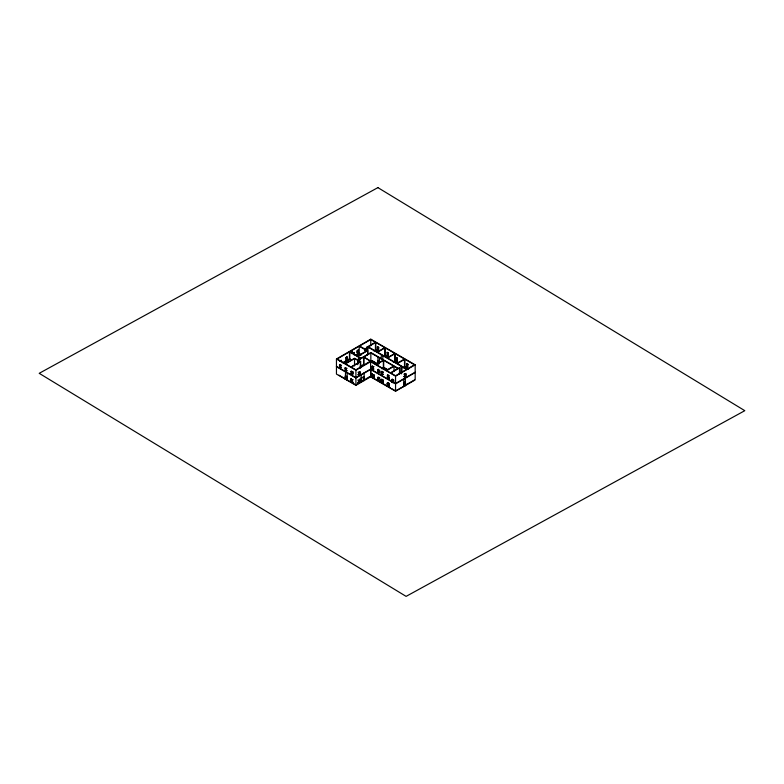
<?xml version="1.0" encoding="UTF-8"?>
<svg xmlns="http://www.w3.org/2000/svg" width="784" height="784" viewBox="0 0 784 784"><rect width="100%" height="100%" fill="white"/><g stroke="black" fill="none" stroke-linecap="round" stroke-linejoin="round"><path stroke-width="1.18" d="M336.454 358.984L370.763 339.168L415.177 364.815L415.177 379.917L395.557 391.245L370.607 376.839L355.907 385.326L336.454 374.086L336.454 358.984L355.907 370.215L370.607 361.738L395.557 376.144L415.177 364.815M349.448 351.849L337.1 358.984L345.166 363.649L354.535 358.239L357.769 360.101L360.758 358.376L349.448 351.849L349.448 359.219L343.274 362.786M349.772 359.033L349.772 351.663L352.192 350.644L352.192 352.741M351.869 353.613L351.869 350.458L359.219 346.214L366.971 350.683L357.524 356.142L349.772 351.663M352.918 353.114L354.211 352.369L354.211 354.789M353.025 353.172L354.113 352.535L354.113 354.731M358.308 350.115L357.22 350.742L357.22 352.937M339.923 360.993L341.216 360.248M340.021 361.052L341.109 360.415M345.832 357.69L346.93 357.063L346.93 359.248M367.618 354.897L367.618 350.683L364.55 348.919L365.275 348.498L364.227 348.733L359.542 346.028L370.763 339.541L375.448 342.245L375.448 349.987M366.569 350.536L366.569 347.381L375.448 342.245M366.569 347.381L367.863 347.008L401.526 366.442L401.526 373.125M384.817 347.655L375.771 342.432L368.186 346.822L377.222 352.036L384.817 347.655L384.817 355.025M342.686 362.747L349.968 358.543M357.249 354.339L359.327 353.143M364.531 350.144L367.647 348.341M341.452 367.559L339.521 367.186L339.521 364.766L340.168 364.393L340.168 366.814M356.073 355.397L359.219 353.574L361.159 354.691M365.491 349.958L367.725 348.664M344.088 362.688L348.076 360.385M356.269 355.652L358.239 354.515M341.452 365.138L340.707 365.569L339.619 364.942L340.266 364.57L340.266 366.755L339.521 367.186M367.618 350.683L357.847 356.328L361.081 358.19L370.842 352.555L398.223 368.353L399.83 367.794L399.83 373.057M360.346 361.591L354.535 358.611L345.489 363.835L350.987 367L360.346 361.591L360.346 367.912M358.494 356.7L358.249 363.355M340.707 367.765L341.354 367.392M360.111 357.631L359.787 359.925M366.892 354.927L367.863 354.368L367.863 347.008M373.87 350.899L375.771 349.801L378.79 351.546M360.669 361.591L351.144 367.098L355.907 369.842L370.44 361.081L363.58 357.122L358.249 360.199L360.669 361.591L360.669 367.912M363.903 364.295L363.903 356.936L370.842 352.927L383.366 360.15L383.366 367.52M347.028 370.783L345.087 370.411L345.087 367.98L345.734 367.608L345.734 370.028M345.832 367.784L345.185 368.157L346.283 368.784L347.028 368.353M345.087 370.411L345.832 369.979M394.832 353.437L385.14 347.841L377.545 352.222L387.237 357.818L394.832 353.437L394.832 360.807M346.93 370.607L346.283 370.979L346.283 368.784M345.577 371.616L345.254 379.172L345.577 375.83M347.185 372.547L347.185 379.917M352.173 372.184L352.173 374.38L352.82 374.007L352.82 371.812L351.085 371.557L352.173 372.184L352.918 371.753L352.918 374.184L352.271 374.556L350.987 373.811L350.987 371.381L351.634 371.008M361.081 365.56L362.041 365.373M360.15 366.471L363.58 364.482L363.58 357.122M381.426 354.466L381.102 358.856M377.957 356.651L377.957 364.021M345.45 375.928L345.45 379.289L345.45 375.928L346.989 376.447M350.987 373.811L351.732 373.38M383.043 355.397L382.719 359.787M379.564 357.582L379.24 363.031M383.239 356.308L385.14 355.211L388.041 356.887M346.783 377.447L344.842 378.564L345.773 379.103M381.622 358.592L382.837 359.288M377.829 364.325L378.153 360.777L378.153 363.021M358.651 375.066L359.944 374.321L359.944 371.9L358.651 372.645L358.651 375.066L358.004 374.693M359.846 374.262L359.846 372.077L358.758 372.704L358.004 372.273M377.829 360.963L379.368 361.483M372.547 365.932L372.547 368.353L373.831 369.097L373.184 369.47L371.9 368.725L371.9 366.304L373.831 366.677L373.086 367.108L371.998 366.481L373.733 366.736M353.114 382.406L352.467 382.778L350.85 381.847L350.85 379.044L351.497 378.672M383.366 360.15L375.938 364.442L363.903 356.936M404.515 359.033L395.146 353.623L387.561 358.004L396.929 363.413L404.515 359.033L404.515 366.393M350.948 381.788L350.948 379.221L351.595 378.848M383.69 360.336L376.261 364.629L386.267 370.411L393.695 366.118L383.69 360.336L383.69 367.706L387.688 370.019M350.948 379.221L352.369 380.034L353.114 379.603M371.9 368.725L372.645 368.294M350.85 381.847L351.595 381.416M373.733 368.921L373.086 369.303L373.086 367.108M353.016 382.229L352.369 382.602L352.369 380.034M360.111 379.544L358.494 380.475L358.494 383.268L357.847 382.896L359.464 381.965L360.111 382.337L360.111 379.544L359.464 379.172M361.404 378.427C366.589 372.478 362.972 387.159 364.148 377.035M360.003 382.278L360.003 379.721L358.592 380.534L357.847 380.103M377.81 372.028L377.81 369.832L378.897 370.46L379.652 370.028L379.652 372.459L377.712 372.086L377.712 369.656L378.358 369.284M377.81 369.832L378.456 369.46M371.861 376.888L371.861 374.331L373.282 375.144L374.027 374.713L374.027 377.506L373.38 377.878L371.763 376.947L371.763 374.154L372.41 373.782M371.861 374.331L372.508 373.958L372.508 376.516L371.763 376.947M393.254 362.081L395.146 360.993L398.272 362.796M381.828 368.774L383.69 367.706M384.17 367.98L386.875 369.921M358.494 383.268L360.111 382.337M377.712 372.086L378.456 371.655M378.897 372.655L379.544 372.282M381.259 374.135L382.014 373.703L383.2 374.507L381.259 374.135L381.259 371.714L381.906 371.342L383.2 372.086L382.455 372.518L381.367 371.89L381.367 374.076M381.367 371.89L383.102 372.145M404.838 359.219L397.253 363.6L406.935 369.195L414.53 364.815L404.838 359.219L404.838 366.579L408.719 368.823M394.019 366.304L386.59 370.597L390.471 372.831L397.9 368.539L394.019 366.304L394.019 371.567M379.838 380.867L379.191 381.24L377.574 380.309L377.574 377.506L378.221 377.133M383.102 374.331L382.455 374.703L382.455 372.518M379.838 378.064L379.093 378.496L377.682 377.682L378.329 377.31L379.74 378.123M377.574 380.309L378.329 379.877M401.202 372.939L401.526 366.442M399.83 367.794L390.795 373.017L395.557 375.771L406.612 369.382L401.202 366.628M389.334 378.055L387.404 377.682L387.404 375.252L388.041 374.879L388.041 377.31M388.149 375.056L387.502 375.428L388.59 376.055L389.334 375.624M381.132 379.564L381.779 379.191L381.779 381.984L381.132 382.357L381.132 379.564L382.749 380.495L382.749 383.288L383.396 382.915L383.396 380.122L382.641 380.554L381.23 379.73L381.23 382.298M381.23 379.73L381.877 379.358L383.288 380.181M379.093 381.063L379.74 380.691M402.947 367.676L404.838 366.579M387.404 377.682L388.149 377.251M389.236 377.878L388.59 378.251L388.59 376.055M382.641 383.111L383.288 382.739M393.558 379.946L393.558 382.141L392.911 382.514L392.911 380.328L393.656 379.897L393.656 382.318L393.009 382.69L391.716 381.945L391.716 379.515L392.363 379.142M392.47 379.319L391.824 379.691L391.824 381.886L392.911 382.514M387.267 385.904L388.011 385.473L389.53 386.463L388.884 386.835L387.267 385.904L387.267 383.102L387.913 382.729L389.53 383.66L388.786 384.091L387.365 383.278L387.365 385.846M387.365 383.278L388.011 382.906L389.423 383.719M391.716 381.945L392.47 381.514M404.554 377.006L405.847 376.261L405.847 373.831L404.554 374.585L404.554 377.006L403.907 376.634M404.005 376.457L405.74 376.202L405.74 374.007L404.652 374.634L403.907 374.203M389.423 386.287L388.786 386.659L388.786 384.091M415.177 372.175L395.557 383.503L370.607 369.097L355.907 377.584L336.454 366.353M415.177 372.547L395.557 383.876L370.607 369.47L355.907 377.957L336.454 366.726M403.946 382.67C407.337 379.309 404.083 391.657 405.357 382.053M397.939 389.491L395.557 390.873L391.588 388.58M398.909 388.933L405.161 385.699M405.161 385.326L406.612 384.483M406.935 384.297L414.53 379.917M378.574 347.439L377.486 346.802L377.486 348.998M387.178 352.398L388.266 353.025L388.266 355.221M407.807 364.315L406.72 363.678L406.72 365.873M376.055 349.586L378.172 350.811M384.513 354.476L388.737 356.916M396.145 361.189L398.262 362.414M405.661 366.687L407.778 367.902M375.85 350.223L378.731 351.879M384.817 355.397L387.717 357.073M394.832 361.179L396.91 362.375M404.515 366.765L408.523 369.078M405.847 373.831L405.201 373.458L405.201 375.889M405.74 374.007L405.093 373.635L405.093 375.83L405.847 376.261M399.448 372.606L401.526 373.811M405.357 377.849L405.357 385.209M403.74 378.78L403.74 386.14M371.861 360.503L376.937 363.433M383.69 367.333L387.855 369.734M377.633 364.207L370.842 360.287L370.842 352.927M359.219 353.947L361.081 355.025M370.607 360.522L377.104 364.276M403.809 382.866L405.681 383.944M371.9 366.304L373.184 367.049L373.184 369.47M377.712 369.656L379.005 370.411L379.005 372.831M381.259 371.714L382.553 372.459L382.553 374.879M387.404 375.252L388.688 375.997L388.688 378.427M403.946 386.022L404.27 382.857M391.716 379.515L393.009 380.269L393.009 382.69M349.448 359.219L351.408 360.346M371.763 374.154L373.38 375.085L373.38 377.878M377.574 377.506L379.191 378.437L379.191 381.24M387.267 383.102L388.884 384.033L388.884 386.835M381.132 382.357L382.749 383.288M380.456 382.151L370.93 376.653L370.93 369.284M380.779 382.337L390.471 387.933M364.148 372.831L364.148 380.191M369.636 376.653L355.907 384.954L348.478 380.661M359.297 371.528L359.944 371.9M359.199 371.704L359.846 372.077M361.081 374.605L361.404 382.151L361.081 377.761M359.199 373.89L359.944 374.321M358.112 374.517L358.758 374.889M339.521 364.766L340.815 365.511L340.815 367.931M345.087 367.98L346.381 368.725L346.381 371.155M350.987 371.381L352.271 372.135L352.271 374.556M359.356 379.348L360.003 379.721M361.404 381.779L361.718 378.613M357.945 382.729L358.592 383.102M350.85 379.044L352.467 379.975L352.467 382.778M338.953 375.164L343.598 377.839M348.155 380.475L346.665 379.985L346.665 376.634M401.849 366.628L401.849 372.939M399.507 367.608L399.507 373.919M397.145 360.346L397.145 358.161L396.057 357.524L396.057 359.719M395.557 376.144L395.557 391.245M395.146 353.623L395.146 360.993M387.913 382.729L387.913 385.522M385.14 347.841L385.14 355.211M382.014 371.508L382.014 373.703L381.906 371.342M381.877 379.358L381.877 381.926M379.044 361.669L379.044 363.903M377.957 360.865L377.957 362.963M375.771 342.432L375.771 349.801M373.929 374.772L373.929 377.329L373.282 377.712L373.282 375.144M372.41 374.713L372.41 376.575M370.763 339.168L370.763 345.862M370.607 361.738L370.607 376.839M366.892 347.567L366.892 350.722M364.952 348.312L364.952 350.409M359.219 346.214L359.219 353.574M358.092 360.287L358.092 363.443M357.769 360.473L357.769 364.687M355.907 370.215L355.907 385.326M354.535 358.611L354.535 365.981M351.546 351.016L351.546 353.114M351.222 350.83L351.222 352.927M358.415 349.938L357.122 350.683L357.122 353.114L358.415 352.369L358.415 349.938M347.028 356.887L345.734 357.631L345.734 360.052L347.028 359.307L347.028 356.887M377.898 187.621L39.2 373.321L406.102 596.379L744.8 410.679L377.898 187.621M378.682 347.381L377.388 346.636L377.388 349.056L378.682 349.801L378.682 347.381M388.364 352.967L387.08 352.222L387.08 354.652L388.364 355.397L388.364 352.967M397.253 358.102L395.959 357.357L395.959 359.778L397.253 360.522L397.253 358.102M407.905 364.256L406.612 363.502L406.612 365.932L407.905 366.677L407.905 364.256"/></g></svg>
